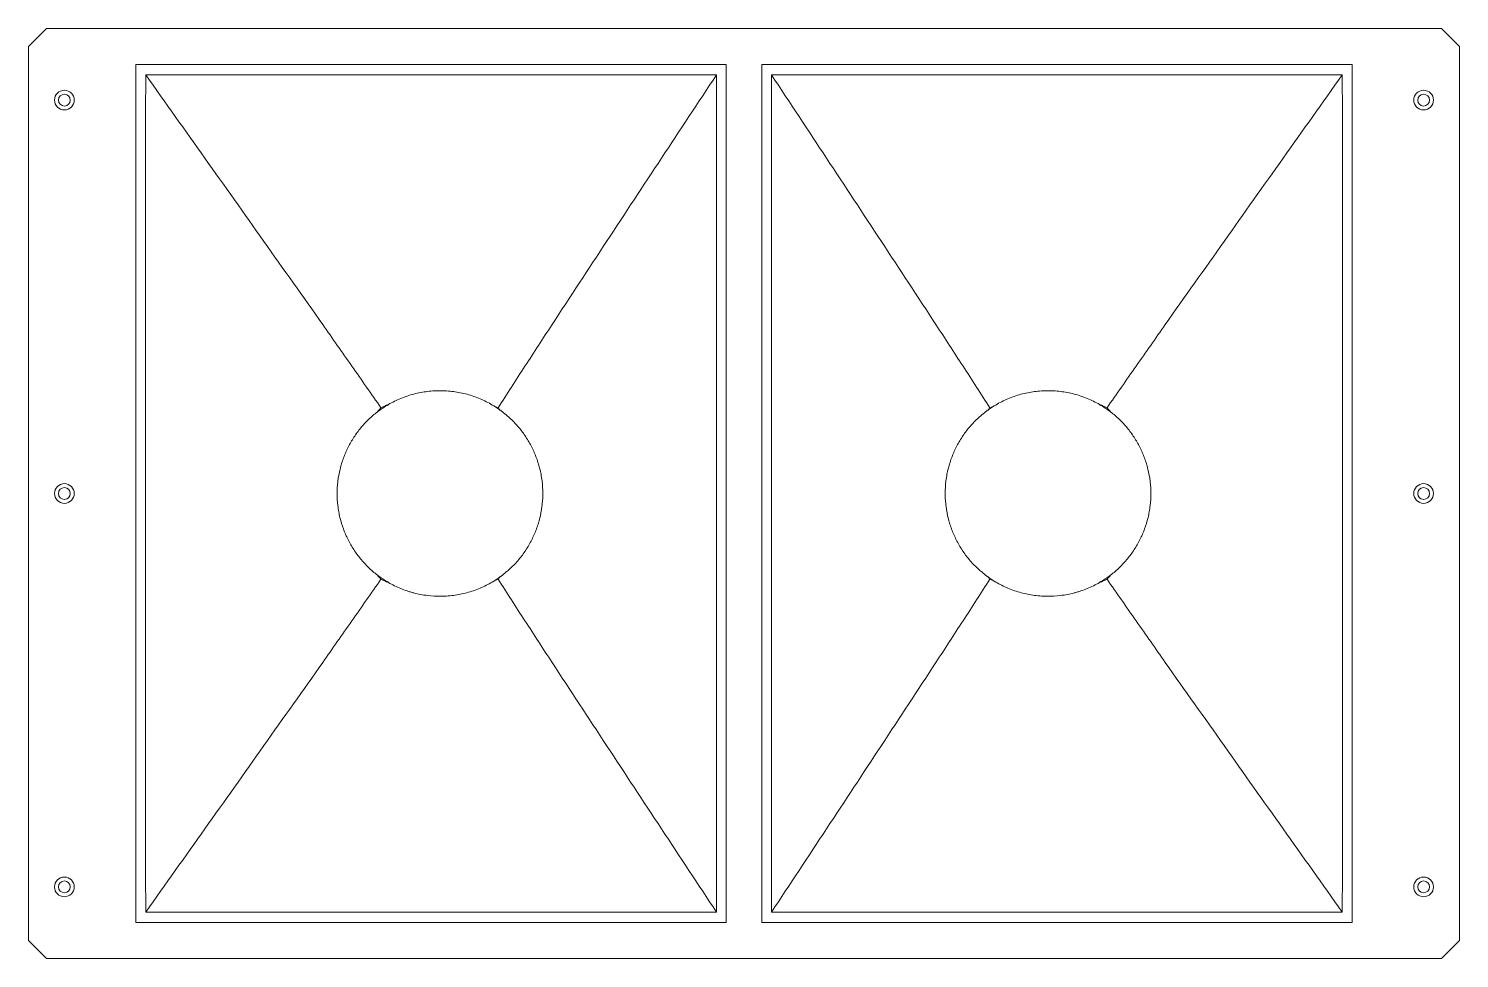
# Paper-space layout '_Top' of a CAD drawing. Header units: millimetres. Extents: x -400 to 400, y -260 to 260.
import ezdxf

# ---------------------------------------------------------------- set-up
doc = ezdxf.new("R2010")
doc.units = ezdxf.units.MM

psp = doc.layouts.new('_Top')

# ---------------------------------------------------------------- linework, layer by layer
at = {"color": 7, "linetype": 'Continuous', "lineweight": 15}
for p, q in [((-390, 260), (-400, 250)), ((390, 260), (-390, 260)), ((400, 250), (390, 260)), ((-400, -250), (-400, 250)), ((400, 250), (400, -250)), ((-340, 240), (-340, -240)), ((-10, 240), (-340, 240)), ((-10, -240), (-10, 240)), ((10, 240), (10, -240)), ((340, 240), (10, 240)), ((340, -240), (340, 240)), ((-340, -240), (-10, -240)), ((10, -240), (340, -240)), ((-400, -250), (-390, -260)), ((390, -260), (400, -250)), ((-390, -260), (390, -260))]:
    psp.add_line(p, q, dxfattribs=at)
for centre, radius in [((-380, 220), 5.5), ((380, 220), 5.5), ((-380, 220), 3.3), ((380, 220), 3.3), ((-380, 0), 5.5), ((-380, 0), 3.3), ((380, 0), 5.5), ((380, 0), 3.3), ((-380, -220), 5.5), ((380, -220), 5.5), ((-380, -220), 3.3), ((380, -220), 3.3)]:
    psp.add_circle(centre, radius, dxfattribs=at)
for centre, start, end in [((-170, 0), 120.03574, 127.45155), ((-170, 0), 54.30375, 58.44561), ((170, 0), 121.55439, 125.69625), ((170, 0), 52.54845, 59.96426), ((-170, 0), 232.54845, 239.96426), ((-170, 0), 301.55439, 305.69625), ((170, 0), 234.30375, 238.44561), ((170, 0), 300.03574, 307.45155)]:
    psp.add_arc(centre, 57.5, start, end, dxfattribs=at)
for points, knots in [([(-334.54, 234.12), (-334.61, 156.08), (-334.66, 78.04), (-334.66, -78.04), (-334.61, -156.08), (-334.54, -234.12)], [0, 0, 0, 0, 0.5, 0.5, 1, 1, 1, 1]), ([(-15.4, 234.12), (-68.59, 234.16), (-121.78, 234.19), (-228.16, 234.19), (-281.35, 234.16), (-334.54, 234.12)], [0, 0, 0, 0, 0.5, 0.5, 1, 1, 1, 1]), ([(-202.98, 47.88), (-205.69, 51.78), (-208.39, 55.67), (-213.81, 63.44), (-216.52, 67.32), (-224.67, 78.95), (-230.11, 86.71), (-246.49, 109.97), (-257.45, 125.48), (-279.42, 156.5), (-290.43, 172.02), (-312.47, 203.07), (-323.5, 218.59), (-334.54, 234.12)], [0, 0, 0, 0, 0.0625, 0.0625, 0.125, 0.125, 0.25, 0.25, 0.5, 0.5, 0.75, 0.75, 1, 1, 1, 1]), ([(-15.4, 234.12), (-25.66, 218.59), (-35.9, 203.06), (-56.37, 172.02), (-66.6, 156.5), (-87, 125.48), (-97.17, 109.97), (-112.37, 86.71), (-117.42, 78.95), (-124.97, 67.32), (-127.48, 63.44), (-132.5, 55.67), (-135.01, 51.78), (-137.52, 47.88)], [0, 0, 0, 0, 0.25, 0.25, 0.5, 0.5, 0.75, 0.75, 0.875, 0.875, 0.9375, 0.9375, 1, 1, 1, 1]), ([(-15.4, 234.12), (-15.34, 156.08), (-15.29, 78.04), (-15.29, -78.04), (-15.34, -156.08), (-15.4, -234.12)], [0, 0, 0, 0, 0.5, 0.5, 1, 1, 1, 1]), ([(15.4, 234.12), (15.34, 156.08), (15.29, 78.04), (15.29, -78.04), (15.34, -156.08), (15.4, -234.12)], [0, 0, 0, 0, 0.5, 0.5, 1, 1, 1, 1]), ([(15.4, 234.12), (68.59, 234.16), (121.78, 234.19), (228.16, 234.19), (281.35, 234.16), (334.54, 234.12)], [0, 0, 0, 0, 0.5, 0.5, 1, 1, 1, 1]), ([(15.4, 234.12), (25.66, 218.59), (35.9, 203.06), (56.37, 172.02), (66.6, 156.5), (87, 125.48), (97.17, 109.97), (112.37, 86.71), (117.42, 78.95), (124.97, 67.32), (127.48, 63.44), (132.5, 55.67), (135.01, 51.78), (137.52, 47.88)], [0, 0, 0, 0, 0.25, 0.25, 0.5, 0.5, 0.75, 0.75, 0.875, 0.875, 0.9375, 0.9375, 1, 1, 1, 1]), ([(202.98, 47.88), (205.69, 51.78), (208.39, 55.67), (213.81, 63.44), (216.52, 67.32), (224.67, 78.95), (230.11, 86.71), (246.49, 109.97), (257.45, 125.48), (279.42, 156.5), (290.43, 172.02), (312.47, 203.07), (323.5, 218.59), (334.54, 234.12)], [0, 0, 0, 0, 0.0625, 0.0625, 0.125, 0.125, 0.25, 0.25, 0.5, 0.5, 0.75, 0.75, 1, 1, 1, 1]), ([(334.54, 234.12), (334.61, 156.08), (334.66, 78.04), (334.66, -78.04), (334.61, -156.08), (334.54, -234.12)], [0, 0, 0, 0, 0.5, 0.5, 1, 1, 1, 1]), ([(-139.91, 49), (-142.09, 50.34), (-144.34, 51.52), (-149.01, 53.59), (-151.41, 54.48), (-155.16, 55.57), (-156.41, 55.89), (-158.94, 56.44), (-160.2, 56.67), (-164.02, 57.25), (-166.59, 57.46), (-170.48, 57.51), (-171.78, 57.49), (-174.4, 57.35), (-175.69, 57.23), (-179.55, 56.76), (-182.08, 56.28), (-185.81, 55.3), (-187.04, 54.93), (-189.48, 54.11), (-190.7, 53.66), (-194.27, 52.19), (-196.57, 51.06), (-198.78, 49.78)], [0, 0, 0, 0, 0.125, 0.125, 0.25, 0.25, 0.3125, 0.3125, 0.375, 0.375, 0.5, 0.5, 0.5625, 0.5625, 0.625, 0.625, 0.75, 0.75, 0.8125, 0.8125, 0.875, 0.875, 1, 1, 1, 1]), ([(139.91, 49), (142.09, 50.34), (144.34, 51.52), (149.01, 53.59), (151.41, 54.48), (155.16, 55.57), (156.41, 55.89), (158.94, 56.44), (160.2, 56.67), (164.02, 57.25), (166.59, 57.46), (170.48, 57.51), (171.78, 57.49), (174.4, 57.35), (175.69, 57.23), (179.55, 56.76), (182.08, 56.28), (185.81, 55.3), (187.04, 54.93), (189.48, 54.11), (190.7, 53.66), (194.27, 52.19), (196.57, 51.06), (198.78, 49.78)], [0, 0, 0, 0, 0.125, 0.125, 0.25, 0.25, 0.3125, 0.3125, 0.375, 0.375, 0.5, 0.5, 0.5625, 0.5625, 0.625, 0.625, 0.75, 0.75, 0.8125, 0.8125, 0.875, 0.875, 1, 1, 1, 1]), ([(-204.97, 45.65), (-206.71, 44.31), (-208.36, 42.89), (-211.47, 39.89), (-212.93, 38.31), (-214.99, 35.83), (-215.65, 34.98), (-216.93, 33.24), (-217.55, 32.35), (-219.31, 29.66), (-220.37, 27.81), (-222.3, 23.98), (-223.16, 22.01), (-224.3, 18.94), (-224.65, 17.9), (-225.14, 16.31), (-225.3, 15.77), (-225.6, 14.69), (-225.74, 14.15), (-226.4, 11.42), (-226.8, 9.21), (-227.22, 5.82), (-227.32, 4.68), (-227.43, 2.95), (-227.45, 2.37), (-227.49, 1.21), (-227.5, 0.63), (-227.5, -2.26), (-227.37, -4.54), (-226.96, -7.92), (-226.79, -9.05), (-226.39, -11.28), (-226.16, -12.4), (-225.37, -15.67), (-224.73, -17.78), (-223.22, -21.87), (-222.36, -23.85), (-220.91, -26.75), (-220.4, -27.71), (-219.32, -29.58), (-218.76, -30.49), (-217, -33.19), (-215.74, -34.91), (-213, -38.23), (-211.53, -39.82), (-208.38, -42.87), (-206.72, -44.3), (-204.97, -45.65)], [0, 0, 0, 0, 0.0625, 0.0625, 0.125, 0.125, 0.15625, 0.15625, 0.1875, 0.1875, 0.25, 0.25, 0.3125, 0.3125, 0.34375, 0.34375, 0.359375, 0.359375, 0.375, 0.375, 0.4375, 0.4375, 0.46875, 0.46875, 0.484375, 0.484375, 0.5, 0.5, 0.5625, 0.5625, 0.59375, 0.59375, 0.625, 0.625, 0.6875, 0.6875, 0.75, 0.75, 0.78125, 0.78125, 0.8125, 0.8125, 0.875, 0.875, 0.9375, 0.9375, 1, 1, 1, 1]), ([(-136.45, -46.7), (-134.58, -45.36), (-132.83, -43.92), (-129.52, -40.9), (-127.97, -39.31), (-125.8, -36.79), (-125.1, -35.94), (-123.75, -34.18), (-123.1, -33.28), (-121.23, -30.54), (-120.11, -28.66), (-118.07, -24.78), (-117.15, -22.77), (-115.94, -19.63), (-115.57, -18.56), (-115.05, -16.93), (-114.88, -16.38), (-114.56, -15.27), (-114.41, -14.71), (-113.7, -11.9), (-113.26, -9.6), (-112.88, -6.65), (-112.82, -6.05), (-112.7, -4.85), (-112.65, -4.25), (-112.54, -2.43), (-112.5, -1.22), (-112.5, 2.38), (-112.65, 4.77), (-113.09, 8.32), (-113.28, 9.51), (-113.72, 11.83), (-113.97, 12.96), (-114.82, 16.32), (-115.5, 18.48), (-116.71, 21.63), (-117.14, 22.66), (-118.06, 24.7), (-118.55, 25.7), (-120.08, 28.63), (-121.21, 30.5), (-123.67, 34.12), (-125, 35.86), (-127.17, 38.38), (-127.93, 39.21), (-129.49, 40.82), (-130.3, 41.61), (-132.81, 43.91), (-134.58, 45.35), (-136.45, 46.7)], [0, 0, 0, 0, 0.0625, 0.0625, 0.125, 0.125, 0.15625, 0.15625, 0.1875, 0.1875, 0.25, 0.25, 0.3125, 0.3125, 0.34375, 0.34375, 0.359375, 0.359375, 0.375, 0.375, 0.4375, 0.4375, 0.453125, 0.453125, 0.46875, 0.46875, 0.5, 0.5, 0.5625, 0.5625, 0.59375, 0.59375, 0.625, 0.625, 0.6875, 0.6875, 0.71875, 0.71875, 0.75, 0.75, 0.8125, 0.8125, 0.875, 0.875, 0.90625, 0.90625, 0.9375, 0.9375, 1, 1, 1, 1]), ([(136.45, -46.7), (134.58, -45.36), (132.83, -43.92), (129.52, -40.9), (127.97, -39.31), (125.8, -36.79), (125.1, -35.94), (123.75, -34.18), (123.1, -33.28), (121.23, -30.54), (120.11, -28.66), (118.07, -24.78), (117.15, -22.77), (115.94, -19.63), (115.57, -18.56), (115.05, -16.93), (114.88, -16.38), (114.56, -15.27), (114.41, -14.71), (113.7, -11.9), (113.26, -9.6), (112.88, -6.65), (112.82, -6.05), (112.7, -4.85), (112.65, -4.25), (112.54, -2.43), (112.5, -1.22), (112.5, 2.38), (112.65, 4.77), (113.09, 8.32), (113.28, 9.51), (113.72, 11.83), (113.97, 12.96), (114.82, 16.32), (115.5, 18.48), (116.71, 21.63), (117.14, 22.66), (118.06, 24.7), (118.55, 25.7), (120.08, 28.63), (121.21, 30.5), (123.67, 34.12), (125, 35.86), (127.17, 38.38), (127.93, 39.21), (129.49, 40.82), (130.3, 41.61), (132.81, 43.91), (134.58, 45.35), (136.45, 46.7)], [0, 0, 0, 0, 0.0625, 0.0625, 0.125, 0.125, 0.15625, 0.15625, 0.1875, 0.1875, 0.25, 0.25, 0.3125, 0.3125, 0.34375, 0.34375, 0.359375, 0.359375, 0.375, 0.375, 0.4375, 0.4375, 0.453125, 0.453125, 0.46875, 0.46875, 0.5, 0.5, 0.5625, 0.5625, 0.59375, 0.59375, 0.625, 0.625, 0.6875, 0.6875, 0.71875, 0.71875, 0.75, 0.75, 0.8125, 0.8125, 0.875, 0.875, 0.90625, 0.90625, 0.9375, 0.9375, 1, 1, 1, 1]), ([(204.97, 45.65), (206.71, 44.31), (208.36, 42.89), (211.47, 39.89), (212.93, 38.31), (214.99, 35.83), (215.65, 34.98), (216.93, 33.24), (217.55, 32.35), (219.31, 29.66), (220.37, 27.81), (222.3, 23.98), (223.16, 22.01), (224.3, 18.94), (224.65, 17.9), (225.14, 16.31), (225.3, 15.77), (225.6, 14.69), (225.74, 14.15), (226.4, 11.42), (226.8, 9.21), (227.22, 5.82), (227.32, 4.68), (227.43, 2.95), (227.45, 2.37), (227.49, 1.21), (227.5, 0.63), (227.5, -2.26), (227.37, -4.54), (226.96, -7.92), (226.79, -9.05), (226.39, -11.28), (226.16, -12.4), (225.37, -15.67), (224.73, -17.78), (223.22, -21.87), (222.36, -23.85), (220.91, -26.75), (220.4, -27.71), (219.32, -29.58), (218.76, -30.49), (217, -33.19), (215.74, -34.91), (213, -38.23), (211.53, -39.82), (208.38, -42.87), (206.72, -44.3), (204.97, -45.65)], [0, 0, 0, 0, 0.0625, 0.0625, 0.125, 0.125, 0.15625, 0.15625, 0.1875, 0.1875, 0.25, 0.25, 0.3125, 0.3125, 0.34375, 0.34375, 0.359375, 0.359375, 0.375, 0.375, 0.4375, 0.4375, 0.46875, 0.46875, 0.484375, 0.484375, 0.5, 0.5, 0.5625, 0.5625, 0.59375, 0.59375, 0.625, 0.625, 0.6875, 0.6875, 0.75, 0.75, 0.78125, 0.78125, 0.8125, 0.8125, 0.875, 0.875, 0.9375, 0.9375, 1, 1, 1, 1]), ([(-334.54, -234.12), (-323.5, -218.59), (-312.47, -203.07), (-290.43, -172.02), (-279.42, -156.5), (-257.45, -125.48), (-246.49, -109.97), (-230.11, -86.71), (-224.67, -78.95), (-216.52, -67.32), (-213.81, -63.44), (-208.39, -55.67), (-205.69, -51.78), (-202.98, -47.88)], [0, 0, 0, 0, 0.25, 0.25, 0.5, 0.5, 0.75, 0.75, 0.875, 0.875, 0.9375, 0.9375, 1, 1, 1, 1]), ([(-15.4, -234.12), (-25.66, -218.59), (-35.9, -203.06), (-56.37, -172.02), (-66.6, -156.5), (-87, -125.48), (-97.17, -109.97), (-112.37, -86.71), (-117.42, -78.95), (-124.97, -67.32), (-127.48, -63.44), (-132.5, -55.67), (-135.01, -51.78), (-137.52, -47.88)], [0, 0, 0, 0, 0.25, 0.25, 0.5, 0.5, 0.75, 0.75, 0.875, 0.875, 0.9375, 0.9375, 1, 1, 1, 1]), ([(15.4, -234.12), (25.66, -218.59), (35.9, -203.06), (56.37, -172.02), (66.6, -156.5), (87, -125.48), (97.17, -109.97), (112.37, -86.71), (117.42, -78.95), (124.97, -67.32), (127.48, -63.44), (132.5, -55.67), (135.01, -51.78), (137.52, -47.88)], [0, 0, 0, 0, 0.25, 0.25, 0.5, 0.5, 0.75, 0.75, 0.875, 0.875, 0.9375, 0.9375, 1, 1, 1, 1]), ([(334.54, -234.12), (323.5, -218.59), (312.47, -203.07), (290.43, -172.02), (279.42, -156.5), (257.45, -125.48), (246.49, -109.97), (230.11, -86.71), (224.67, -78.95), (216.52, -67.32), (213.81, -63.44), (208.39, -55.67), (205.69, -51.78), (202.98, -47.88)], [0, 0, 0, 0, 0.25, 0.25, 0.5, 0.5, 0.75, 0.75, 0.875, 0.875, 0.9375, 0.9375, 1, 1, 1, 1]), ([(-198.78, -49.78), (-196.58, -51.05), (-194.29, -52.18), (-190.75, -53.64), (-189.55, -54.09), (-187.72, -54.7), (-187.11, -54.9), (-185.86, -55.27), (-185.24, -55.45), (-182.11, -56.27), (-179.58, -56.75), (-174.48, -57.38), (-171.9, -57.53), (-167.99, -57.48), (-166.68, -57.42), (-164.08, -57.21), (-162.8, -57.06), (-158.96, -56.49), (-156.45, -55.94), (-152.74, -54.86), (-151.52, -54.46), (-149.08, -53.58), (-147.88, -53.09), (-144.36, -51.53), (-142.09, -50.34), (-139.91, -49)], [0, 0, 0, 0, 0.125, 0.125, 0.1875, 0.1875, 0.21875, 0.21875, 0.25, 0.25, 0.375, 0.375, 0.5, 0.5, 0.5625, 0.5625, 0.625, 0.625, 0.75, 0.75, 0.8125, 0.8125, 0.875, 0.875, 1, 1, 1, 1]), ([(198.78, -49.78), (196.58, -51.05), (194.29, -52.18), (190.75, -53.64), (189.55, -54.09), (187.72, -54.7), (187.11, -54.9), (185.86, -55.27), (185.24, -55.45), (182.11, -56.27), (179.58, -56.75), (174.48, -57.38), (171.9, -57.53), (167.99, -57.48), (166.68, -57.42), (164.08, -57.21), (162.8, -57.06), (158.96, -56.49), (156.45, -55.94), (152.74, -54.86), (151.52, -54.46), (149.08, -53.58), (147.88, -53.09), (144.36, -51.53), (142.09, -50.34), (139.91, -49)], [0, 0, 0, 0, 0.125, 0.125, 0.1875, 0.1875, 0.21875, 0.21875, 0.25, 0.25, 0.375, 0.375, 0.5, 0.5, 0.5625, 0.5625, 0.625, 0.625, 0.75, 0.75, 0.8125, 0.8125, 0.875, 0.875, 1, 1, 1, 1]), ([(-15.4, -234.12), (-68.59, -234.16), (-121.78, -234.19), (-228.16, -234.19), (-281.35, -234.16), (-334.54, -234.12)], [0, 0, 0, 0, 0.5, 0.5, 1, 1, 1, 1]), ([(15.4, -234.12), (68.59, -234.16), (121.78, -234.19), (228.16, -234.19), (281.35, -234.16), (334.54, -234.12)], [0, 0, 0, 0, 0.5, 0.5, 1, 1, 1, 1])]:
    psp.add_open_spline(points, degree=3, knots=knots, dxfattribs=at)
for points in [[(-198.78, 49.78), (-200.2, 49.19), (-201.6, 48.56), (-202.98, 47.88)], [(-137.52, 47.88), (-138.31, 48.27), (-139.11, 48.64), (-139.91, 49)], [(137.52, 47.88), (138.31, 48.27), (139.11, 48.64), (139.91, 49)], [(198.78, 49.78), (200.2, 49.19), (201.6, 48.56), (202.98, 47.88)], [(-202.98, 47.88), (-203.66, 47.15), (-204.32, 46.4), (-204.97, 45.65)], [(-136.45, 46.7), (-136.8, 47.1), (-137.16, 47.49), (-137.52, 47.88)], [(136.45, 46.7), (136.8, 47.1), (137.16, 47.49), (137.52, 47.88)], [(202.98, 47.88), (203.66, 47.15), (204.32, 46.4), (204.97, 45.65)], [(-204.97, -45.65), (-204.32, -46.4), (-203.66, -47.15), (-202.98, -47.88)], [(-202.98, -47.88), (-201.6, -48.56), (-200.2, -49.19), (-198.78, -49.78)], [(-139.91, -49), (-139.11, -48.64), (-138.31, -48.27), (-137.52, -47.88)], [(-137.52, -47.88), (-137.16, -47.49), (-136.8, -47.09), (-136.45, -46.7)], [(137.52, -47.88), (137.16, -47.49), (136.8, -47.09), (136.45, -46.7)], [(139.91, -49), (139.11, -48.64), (138.31, -48.27), (137.52, -47.88)], [(202.98, -47.88), (201.6, -48.56), (200.2, -49.19), (198.78, -49.78)], [(204.97, -45.65), (204.32, -46.4), (203.66, -47.15), (202.98, -47.88)]]:
    psp.add_open_spline(points, degree=3, dxfattribs=at)

doc.saveas('drawing.dxf')
